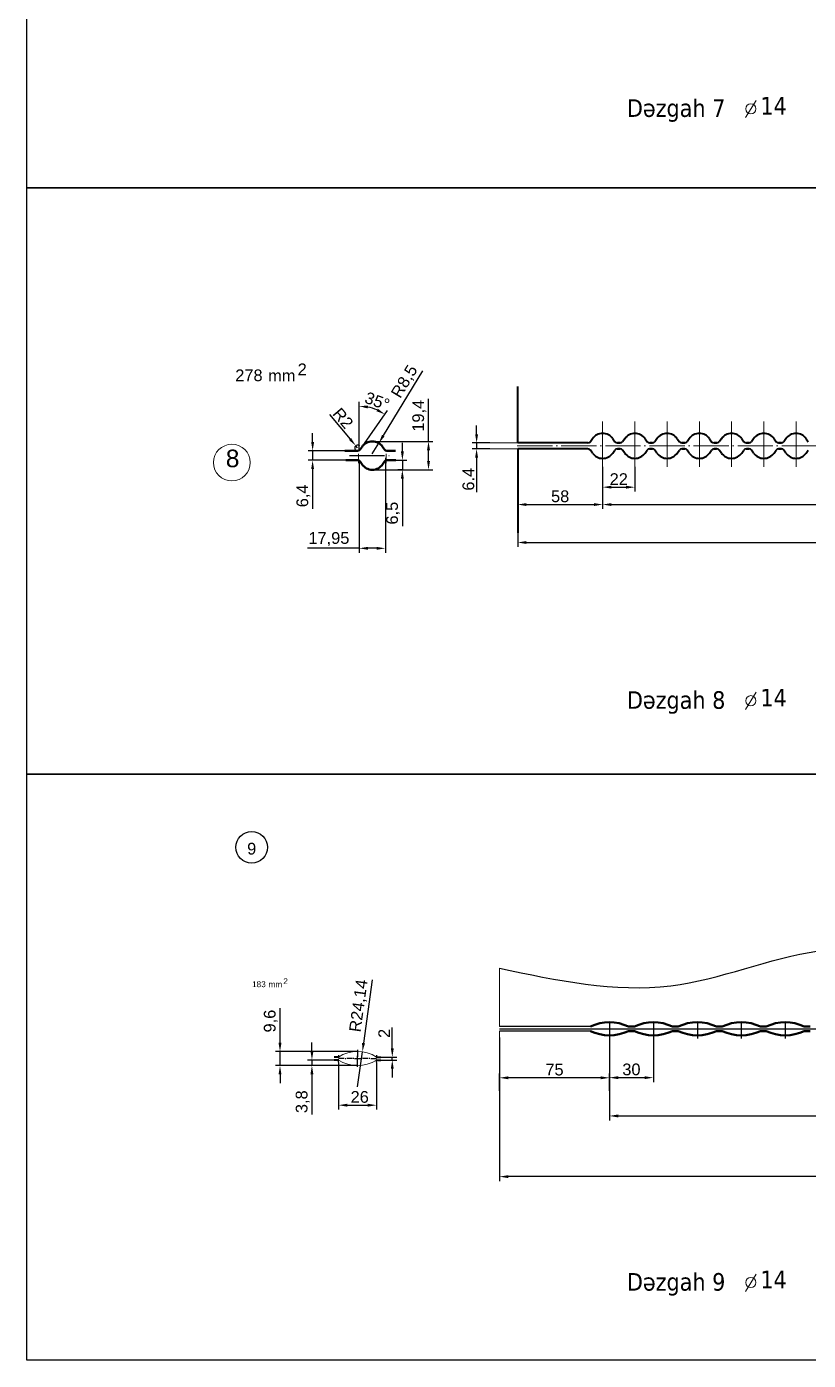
# Model space of a CAD drawing. Header units: millimetres. Extents: x 1526 to 31626, y -4643 to 9189.
# Drawn here: x 5119 to 5652, y 4533 to 5443 of the extents above; entities that cross this region are included whole.
import ezdxf

# ---------------------------------------------------------------- set-up
doc = ezdxf.new("R2010")
doc.units = ezdxf.units.MM
doc.linetypes.add('ACAD_ISO04W100', pattern=[30, 24, -3, 0, -3])
for name, color, linetype, lineweight in [('Main', 1, 'Continuous', 40), ('контурная', 7, 'Continuous', 50), ('осевые', 1, 'ACAD_ISO04W100', 25), ('размерные', 7, 'Continuous', 25), ('тонкая', 7, 'Continuous', 20), ('тонкий', 7, 'Continuous', 20)]:
    doc.layers.add(name, color=color, linetype=linetype, lineweight=lineweight)
doc.layers.add('осевая', color=4, linetype='Continuous')
doc.styles.add('s1v4', font='arial.ttf', dxfattribs={"height": 4})
doc.styles.get("Standard").update_dxf_attribs({"font": 'arial.ttf'})
doc.dimstyles.new('s2v4', dxfattribs={"dimtxt": 8, "dimasz": 6, "dimexe": 3, "dimexo": 0, "dimgap": 1.5, "dimtad": 1, "dimtxsty": 'Standard', "dimcen": 2.5, "dimadec": 0, "dimazin": 0, "dimtfac": 1, "dimtmove": 0, "dimatfit": 3, "dimfxl": 1, "dimarcsym": 0})
doc.dimstyles.new('s2v4$0', dxfattribs={"dimtxt": 8, "dimasz": 6, "dimexe": 3, "dimexo": 0, "dimgap": 1.5, "dimtad": 1, "dimtxsty": 'Standard', "dimcen": 2.5, "dimadec": 0, "dimazin": 0, "dimtfac": 1, "dimtmove": 0, "dimatfit": 3, "dimfxl": 1, "dimarcsym": 0})

# ---------------------------------------------------------------- blocks, each defined once
blk = doc.blocks.new('*D288')
at = {"layer": 'Defpoints', "color": 0, "transparency": 16777216}
for p in [(5512.09, 5142.36), (5534.09, 5142.36), (5534.09, 5128.37)]:
    blk.add_point(p, dxfattribs=at)
at = {"layer": 'тонкий', "color": 0, "lineweight": -2, "transparency": 16777216}
for p, q in [((5512.09, 5142.36), (5512.09, 5125.37)), ((5534.09, 5142.36), (5534.09, 5125.37)), ((5518.09, 5128.37), (5528.09, 5128.37))]:
    blk.add_line(p, q, dxfattribs=at)
at = {"layer": 'тонкий', "color": 0, "transparency": 16777216}
for points in [[(5518.09, 5129.37), (5518.09, 5127.37), (5512.09, 5128.37)], [(5528.09, 5129.37), (5528.09, 5127.37), (5534.09, 5128.37)]]:
    blk.add_solid(points, dxfattribs=at)
at = {"layer": 'тонкий', "color": 0, "transparency": 16777216, "insert": (5523.09, 5133.89), "char_height": 8, "attachment_point": 5}
blk.add_mtext('22', dxfattribs=at)
blk = doc.blocks.new('*D289')
at = {"layer": 'Defpoints', "color": 0, "transparency": 16777216}
for p in [(5996.09, 5142.36), (5512.09, 5134.43), (5996.09, 5116.51)]:
    blk.add_point(p, dxfattribs=at)
at = {"layer": 'тонкий', "color": 0, "lineweight": -2, "transparency": 16777216}
for p, q in [((5996.09, 5142.36), (5996.09, 5113.51)), ((5512.09, 5134.43), (5512.09, 5113.51)), ((5518.09, 5116.51), (5990.09, 5116.51))]:
    blk.add_line(p, q, dxfattribs=at)
at = {"layer": 'тонкий', "color": 0, "transparency": 16777216}
for points in [[(5518.09, 5117.51), (5518.09, 5115.51), (5512.09, 5116.51)], [(5990.09, 5117.51), (5990.09, 5115.51), (5996.09, 5116.51)]]:
    blk.add_solid(points, dxfattribs=at)
at = {"layer": 'тонкий', "color": 0, "transparency": 16777216, "insert": (5754.09, 5122.1), "char_height": 8, "attachment_point": 5}
blk.add_mtext('22x22=484', dxfattribs=at)
blk = doc.blocks.new('*D290')
at = {"layer": 'Defpoints', "color": 0, "transparency": 16777216}
for p in [(5454.09, 5154.53), (5512.09, 5142.36), (5512.09, 5116.51)]:
    blk.add_point(p, dxfattribs=at)
at = {"layer": 'тонкий', "color": 0, "lineweight": -2, "transparency": 16777216}
for p, q in [((5454.09, 5154.53), (5454.09, 5113.51)), ((5512.09, 5142.36), (5512.09, 5113.51)), ((5460.09, 5116.51), (5506.09, 5116.51))]:
    blk.add_line(p, q, dxfattribs=at)
at = {"layer": 'тонкий', "color": 0, "transparency": 16777216}
for points in [[(5460.09, 5117.51), (5460.09, 5115.51), (5454.09, 5116.51)], [(5506.09, 5117.51), (5506.09, 5115.51), (5512.09, 5116.51)]]:
    blk.add_solid(points, dxfattribs=at)
at = {"layer": 'тонкий', "color": 0, "transparency": 16777216, "insert": (5483.09, 5122.1), "char_height": 8, "attachment_point": 5}
blk.add_mtext('58', dxfattribs=at)
blk = doc.blocks.new('*D291')
at = {"layer": 'Defpoints', "color": 0, "transparency": 16777216}
for p in [(5454.09, 5097.29), (6054.09, 5101.8), (6054.09, 5090.61)]:
    blk.add_point(p, dxfattribs=at)
at = {"layer": 'тонкий', "color": 0, "lineweight": -2, "transparency": 16777216}
for p, q in [((5454.09, 5097.29), (5454.09, 5087.61)), ((6054.09, 5101.8), (6054.09, 5087.61)), ((5460.09, 5090.61), (6048.09, 5090.61))]:
    blk.add_line(p, q, dxfattribs=at)
at = {"layer": 'тонкий', "color": 0, "transparency": 16777216}
for points in [[(5460.09, 5091.61), (5460.09, 5089.61), (5454.09, 5090.61)], [(6048.09, 5091.61), (6048.09, 5089.61), (6054.09, 5090.61)]]:
    blk.add_solid(points, dxfattribs=at)
at = {"layer": 'тонкий', "color": 0, "transparency": 16777216, "insert": (5754.09, 5096.2), "char_height": 8, "attachment_point": 5}
blk.add_mtext('600', dxfattribs=at)
blk = doc.blocks.new('*D297')
at = {"layer": 'Defpoints', "color": 0, "transparency": 16777216}
for p in [(5426.06, 5154.56), (5435.2, 5158.53), (5435.2, 5154.56)]:
    blk.add_point(p, dxfattribs=at)
at = {"layer": 'тонкий', "color": 0, "lineweight": -2, "transparency": 16777216}
for p, q in [((5426.06, 5164.53), (5426.06, 5170.53)), ((5435.2, 5158.53), (5423.06, 5158.53)), ((5435.2, 5154.56), (5423.06, 5154.56)), ((5426.06, 5158.53), (5426.06, 5154.56)), ((5426.06, 5148.56), (5426.06, 5124.98))]:
    blk.add_line(p, q, dxfattribs=at)
at = {"layer": 'тонкий', "color": 0, "transparency": 16777216}
for points in [[(5425.06, 5164.53), (5427.06, 5164.53), (5426.06, 5158.53)], [(5425.06, 5148.56), (5427.06, 5148.56), (5426.06, 5154.56)]]:
    blk.add_solid(points, dxfattribs=at)
at = {"layer": 'тонкий', "color": 0, "transparency": 16777216, "insert": (5420.48, 5133.77), "char_height": 8, "attachment_point": 5, "rotation": 90}
blk.add_mtext('6.4', dxfattribs=at)
blk = doc.blocks.new('*D309')
at = {"layer": 'Defpoints', "color": 0, "transparency": 16777216}
for p in [(5354.89, 5159.63), (5393.24, 5159.63), (5354.89, 5140.23)]:
    blk.add_point(p, dxfattribs=at)
at = {"layer": 'тонкий', "color": 0, "lineweight": -2, "transparency": 16777216}
for p, q in [((5393.24, 5159.63), (5393.24, 5188.63)), ((5354.89, 5159.63), (5396.24, 5159.63)), ((5393.24, 5146.23), (5393.24, 5153.63)), ((5354.89, 5140.23), (5396.24, 5140.23))]:
    blk.add_line(p, q, dxfattribs=at)
at = {"layer": 'тонкий', "color": 0, "transparency": 16777216}
for points in [[(5392.24, 5153.63), (5394.24, 5153.63), (5393.24, 5159.63)], [(5392.24, 5146.23), (5394.24, 5146.23), (5393.24, 5140.23)]]:
    blk.add_solid(points, dxfattribs=at)
at = {"layer": 'тонкий', "color": 0, "transparency": 16777216, "insert": (5386.93, 5177.13), "char_height": 8, "attachment_point": 5, "rotation": 90}
blk.add_mtext('19,4', dxfattribs=at)
blk = doc.blocks.new('*D211')
at = {"layer": 'Defpoints', "color": 0, "transparency": 16777216}
for p in [(5345.91, 5146.73), (5363.86, 5146.73), (5345.91, 5086.65)]:
    blk.add_point(p, dxfattribs=at)
at = {"layer": 'тонкий', "color": 0, "lineweight": -2, "transparency": 16777216}
for p, q in [((5345.91, 5146.73), (5345.91, 5083.65)), ((5363.86, 5146.73), (5363.86, 5083.65)), ((5345.91, 5086.65), (5310.61, 5086.65)), ((5357.86, 5086.65), (5351.91, 5086.65))]:
    blk.add_line(p, q, dxfattribs=at)
at = {"layer": 'тонкий', "color": 0, "transparency": 16777216}
for points in [[(5351.91, 5087.65), (5351.91, 5085.65), (5345.91, 5086.65)], [(5357.86, 5087.65), (5357.86, 5085.65), (5363.86, 5086.65)]]:
    blk.add_solid(points, dxfattribs=at)
at = {"layer": 'тонкий', "color": 0, "transparency": 16777216, "insert": (5325.26, 5092.96), "char_height": 8, "attachment_point": 5}
blk.add_mtext('17,95', dxfattribs=at)
blk = doc.blocks.new('*D310')
at = {"layer": 'Defpoints', "color": 0, "transparency": 16777216}
for p in [(5352.08, 5183.03), (5346.51, 5153.98), (5347.85, 5155.9), (5345.91, 5147.26), (5345.91, 5146.73)]:
    blk.add_point(p, dxfattribs=at)
at = {"layer": 'тонкий', "color": 0, "lineweight": -2, "transparency": 16777216}
for p, q in [((5345.91, 5153.13), (5345.91, 5186.66)), ((5347.85, 5155.9), (5365.14, 5180.6))]:
    blk.add_line(p, q, dxfattribs=at)
blk.add_arc((5345.91, 5153.13), 30.53, 66.27794, 78.72206, dxfattribs=at)
at = {"layer": 'тонкий', "color": 0, "transparency": 16777216}
for points in [[(5351.78, 5182.08), (5351.98, 5184.07), (5345.91, 5183.66)], [(5358.68, 5181.95), (5357.7, 5180.21), (5363.42, 5178.14)]]:
    blk.add_solid(points, dxfattribs=at)
at = {"layer": 'тонкий', "color": 0, "transparency": 16777216, "insert": (5358.24, 5187.08), "char_height": 8, "attachment_point": 5, "rotation": 340.03372}
blk.add_mtext('35°', dxfattribs=at)
blk = doc.blocks.new('*D311')
at = {"layer": 'Defpoints', "color": 0, "transparency": 16777216}
for p in [(5343.58, 5156.66), (5344.87, 5155.13)]:
    blk.add_point(p, dxfattribs=at)
at = {"layer": 'тонкий', "color": 0, "lineweight": -2, "transparency": 16777216}
for p, q in [((5325.6, 5177.89), (5339.7, 5161.24)), ((5344.87, 5155.13), (5343.58, 5156.66))]:
    blk.add_line(p, q, dxfattribs=at)
blk.add_arc((5344.87, 5155.13), 2, 44.31699, 270, dxfattribs=at)
at = {"layer": 'тонкий', "color": 0, "transparency": 16777216}
blk.add_solid([(5340.46, 5161.88), (5338.94, 5160.59), (5343.58, 5156.66)], dxfattribs=at)
at = {"layer": 'тонкий', "color": 0, "transparency": 16777216, "insert": (5334.92, 5175.42), "char_height": 8, "attachment_point": 5, "rotation": 310.26066}
blk.add_mtext('R2', dxfattribs=at)
blk = doc.blocks.new('*D312')
at = {"layer": 'Defpoints', "color": 0, "transparency": 16777216}
for p in [(5354.89, 5151.13), (5359.29, 5158.4)]:
    blk.add_point(p, dxfattribs=at)
at = {"layer": 'тонкий', "color": 0, "lineweight": -2, "transparency": 16777216}
for p, q in [((5389.17, 5207.78), (5362.39, 5163.54)), ((5354.89, 5151.13), (5359.29, 5158.4))]:
    blk.add_line(p, q, dxfattribs=at)
at = {"layer": 'тонкий', "color": 0, "transparency": 16777216}
blk.add_solid([(5361.54, 5164.05), (5363.25, 5163.02), (5359.29, 5158.4)], dxfattribs=at)
at = {"layer": 'тонкий', "color": 0, "transparency": 16777216, "insert": (5377.23, 5200.24), "char_height": 8, "attachment_point": 5, "rotation": 58.82083}
blk.add_mtext('R8,5', dxfattribs=at)
blk = doc.blocks.new('*D313')
at = {"layer": 'Defpoints', "color": 0, "transparency": 16777216}
for p in [(5365.75, 5146.73), (5375.4, 5140.23), (5375.71, 5140.23)]:
    blk.add_point(p, dxfattribs=at)
at = {"layer": 'тонкий', "color": 0, "lineweight": -2, "transparency": 16777216}
for p, q in [((5375.4, 5152.73), (5375.4, 5158.73)), ((5365.75, 5146.73), (5378.4, 5146.73)), ((5375.4, 5146.73), (5375.4, 5140.23)), ((5375.71, 5140.23), (5372.4, 5140.23)), ((5375.4, 5134.23), (5375.4, 5101.82))]:
    blk.add_line(p, q, dxfattribs=at)
at = {"layer": 'тонкий', "color": 0, "transparency": 16777216}
for points in [[(5374.4, 5152.73), (5376.4, 5152.73), (5375.4, 5146.73)], [(5374.4, 5134.23), (5376.4, 5134.23), (5375.4, 5140.23)]]:
    blk.add_solid(points, dxfattribs=at)
at = {"layer": 'тонкий', "color": 0, "transparency": 16777216, "insert": (5369.1, 5110.65), "char_height": 8, "attachment_point": 5, "rotation": 90}
blk.add_mtext('6,5', dxfattribs=at)
blk = doc.blocks.new('*D314')
at = {"layer": 'Defpoints', "color": 0, "transparency": 16777216}
for p in [(5342.6, 5153.13), (5314.15, 5146.73), (5342.6, 5146.73)]:
    blk.add_point(p, dxfattribs=at)
at = {"layer": 'тонкий', "color": 0, "lineweight": -2, "transparency": 16777216}
for p, q in [((5314.15, 5159.13), (5314.15, 5165.13)), ((5342.6, 5153.13), (5311.15, 5153.13)), ((5314.15, 5153.13), (5314.15, 5146.73)), ((5342.6, 5146.73), (5311.15, 5146.73)), ((5314.15, 5140.73), (5314.15, 5113.69))]:
    blk.add_line(p, q, dxfattribs=at)
at = {"layer": 'тонкий', "color": 0, "transparency": 16777216}
for points in [[(5313.15, 5159.13), (5315.15, 5159.13), (5314.15, 5153.13)], [(5313.15, 5140.73), (5315.15, 5140.73), (5314.15, 5146.73)]]:
    blk.add_solid(points, dxfattribs=at)
at = {"layer": 'тонкий', "color": 0, "transparency": 16777216, "insert": (5307.84, 5122.47), "char_height": 8, "attachment_point": 5, "rotation": 90}
blk.add_mtext('6,4', dxfattribs=at)
blk = doc.blocks.new('*D1036')
at = {"layer": 'Defpoints', "color": 0, "transparency": 16777216}
for p in [(5441.72, 4752.88), (6041.72, 4757.26), (5441.72, 4657.9)]:
    blk.add_point(p, dxfattribs=at)
at = {"layer": 'тонкая', "color": 0, "lineweight": -2, "transparency": 16777216}
for p, q in [((5441.72, 4752.88), (5441.72, 4654.9)), ((6041.72, 4757.26), (6041.72, 4654.9)), ((6035.72, 4657.9), (5447.72, 4657.9))]:
    blk.add_line(p, q, dxfattribs=at)
at = {"layer": 'тонкая', "color": 0, "transparency": 16777216}
for points in [[(5447.72, 4658.9), (5447.72, 4656.9), (5441.72, 4657.9)], [(6035.72, 4658.9), (6035.72, 4656.9), (6041.72, 4657.9)]]:
    blk.add_solid(points, dxfattribs=at)
at = {"layer": 'тонкая', "color": 0, "transparency": 16777216, "insert": (5739.04, 4663.48), "char_height": 8, "attachment_point": 5}
blk.add_mtext('600', dxfattribs=at)
blk = doc.blocks.new('*D1037')
at = {"layer": 'Defpoints', "color": 0, "transparency": 16777216}
for p in [(5516.72, 4752.06), (5966.72, 4752.06), (5966.72, 4699.31)]:
    blk.add_point(p, dxfattribs=at)
at = {"layer": 'размерные', "color": 0, "lineweight": -2, "transparency": 16777216}
for p, q in [((5516.72, 4752.06), (5516.72, 4696.31)), ((5966.72, 4752.06), (5966.72, 4696.31)), ((5522.72, 4699.31), (5960.72, 4699.31))]:
    blk.add_line(p, q, dxfattribs=at)
at = {"layer": 'размерные', "color": 0, "transparency": 16777216}
for points in [[(5522.72, 4700.31), (5522.72, 4698.31), (5516.72, 4699.31)], [(5960.72, 4700.31), (5960.72, 4698.31), (5966.72, 4699.31)]]:
    blk.add_solid(points, dxfattribs=at)
at = {"layer": 'размерные', "color": 0, "transparency": 16777216, "insert": (5723.19, 4704.9), "char_height": 8, "attachment_point": 5}
blk.add_mtext('15x30=450', dxfattribs=at)
blk = doc.blocks.new('*D1038')
at = {"layer": 'Defpoints', "color": 0, "transparency": 16777216}
for p in [(5546.72, 4752.06), (5516.72, 4734.76), (5516.72, 4725.43)]:
    blk.add_point(p, dxfattribs=at)
at = {"layer": 'размерные', "color": 0, "lineweight": -2, "transparency": 16777216}
for p, q in [((5546.72, 4752.06), (5546.72, 4722.43)), ((5516.72, 4734.76), (5516.72, 4722.43)), ((5540.72, 4725.43), (5522.72, 4725.43))]:
    blk.add_line(p, q, dxfattribs=at)
at = {"layer": 'размерные', "color": 0, "transparency": 16777216}
for points in [[(5522.72, 4726.43), (5522.72, 4724.43), (5516.72, 4725.43)], [(5540.72, 4726.43), (5540.72, 4724.43), (5546.72, 4725.43)]]:
    blk.add_solid(points, dxfattribs=at)
at = {"layer": 'размерные', "color": 0, "transparency": 16777216, "insert": (5531.72, 4731.02), "char_height": 8, "attachment_point": 5}
blk.add_mtext('30', dxfattribs=at)
blk = doc.blocks.new('*D1034')
at = {"layer": 'Defpoints', "color": 0, "transparency": 16777216}
for p in [(5441.72, 4725.33), (5441.72, 4716.34), (5516.72, 4716.34)]:
    blk.add_point(p, dxfattribs=at)
at = {"layer": 'размерные', "color": 0, "lineweight": -2, "transparency": 16777216}
for p, q in [((5441.72, 4716.34), (5441.72, 4728.33)), ((5510.72, 4725.33), (5447.72, 4725.33)), ((5516.72, 4716.34), (5516.72, 4728.33))]:
    blk.add_line(p, q, dxfattribs=at)
at = {"layer": 'размерные', "color": 0, "transparency": 16777216}
for points in [[(5447.72, 4726.33), (5447.72, 4724.33), (5441.72, 4725.33)], [(5510.72, 4726.33), (5510.72, 4724.33), (5516.72, 4725.33)]]:
    blk.add_solid(points, dxfattribs=at)
at = {"layer": 'размерные', "color": 0, "transparency": 16777216, "insert": (5479.22, 4730.89), "char_height": 8, "attachment_point": 5}
blk.add_mtext('75', dxfattribs=at)
blk = doc.blocks.new('*D1035')
at = {"layer": 'Defpoints', "color": 0, "transparency": 16777216}
for p in [(5331.77, 4735.87), (5357.78, 4735.87), (5357.78, 4706.66)]:
    blk.add_point(p, dxfattribs=at)
at = {"layer": 'тонкий', "color": 0, "lineweight": -2, "transparency": 16777216}
for p, q in [((5331.77, 4735.87), (5331.77, 4703.66)), ((5357.78, 4735.87), (5357.78, 4703.66)), ((5337.77, 4706.66), (5351.78, 4706.66))]:
    blk.add_line(p, q, dxfattribs=at)
at = {"layer": 'тонкий', "color": 0, "transparency": 16777216}
for points in [[(5337.77, 4707.66), (5337.77, 4705.66), (5331.77, 4706.66)], [(5351.78, 4707.66), (5351.78, 4705.66), (5357.78, 4706.66)]]:
    blk.add_solid(points, dxfattribs=at)
at = {"layer": 'тонкий', "color": 0, "transparency": 16777216, "insert": (5346.27, 4712.25), "char_height": 8, "attachment_point": 5}
blk.add_mtext('26', dxfattribs=at)
blk = doc.blocks.new('*D1039')
at = {"layer": 'Defpoints', "color": 0, "transparency": 16777216}
for p in [(5313.67, 4733.67), (5328.78, 4737.47), (5344.77, 4733.67)]:
    blk.add_point(p, dxfattribs=at)
at = {"layer": 'тонкий', "color": 0, "lineweight": -2, "transparency": 16777216}
for p, q in [((5313.67, 4743.47), (5313.67, 4749.47)), ((5328.78, 4737.47), (5310.67, 4737.47)), ((5344.77, 4733.67), (5310.67, 4733.67)), ((5313.67, 4737.47), (5313.67, 4733.67)), ((5313.67, 4727.67), (5313.67, 4700.23))]:
    blk.add_line(p, q, dxfattribs=at)
at = {"layer": 'тонкий', "color": 0, "transparency": 16777216}
for points in [[(5312.67, 4743.47), (5314.67, 4743.47), (5313.67, 4737.47)], [(5312.67, 4727.67), (5314.67, 4727.67), (5313.67, 4733.67)]]:
    blk.add_solid(points, dxfattribs=at)
at = {"layer": 'тонкий', "color": 0, "transparency": 16777216, "insert": (5307.36, 4709.02), "char_height": 8, "attachment_point": 5, "rotation": 90}
blk.add_mtext('3,8', dxfattribs=at)
blk = doc.blocks.new('*D1040')
at = {"layer": 'Defpoints', "color": 0, "transparency": 16777216}
for p in [(5348.08, 4743.04), (5344.77, 4719.13)]:
    blk.add_point(p, dxfattribs=at)
at = {"layer": 'размерные', "color": 0, "lineweight": -2, "transparency": 16777216}
for p, q in [((5354.89, 4792.19), (5348.91, 4748.99)), ((5344.77, 4719.13), (5348.08, 4743.04))]:
    blk.add_line(p, q, dxfattribs=at)
at = {"layer": 'размерные', "color": 0, "transparency": 16777216}
blk.add_solid([(5347.92, 4749.12), (5349.9, 4748.85), (5348.08, 4743.04)], dxfattribs=at)
at = {"layer": 'размерные', "color": 0, "transparency": 16777216, "insert": (5346.06, 4774.43), "char_height": 8, "attachment_point": 5, "rotation": 82.119}
blk.add_mtext('R24,14', dxfattribs=at)
blk = doc.blocks.new('*D1041')
at = {"layer": 'Defpoints', "color": 0, "transparency": 16777216}
for p in [(5360.77, 4739.47), (5360.77, 4737.47), (5368.52, 4739.47)]:
    blk.add_point(p, dxfattribs=at)
at = {"layer": 'размерные', "color": 0, "lineweight": -2, "transparency": 16777216}
for p, q in [((5368.52, 4745.47), (5368.52, 4759.77)), ((5360.77, 4739.47), (5371.52, 4739.47)), ((5360.77, 4737.47), (5371.52, 4737.47)), ((5368.52, 4737.47), (5368.52, 4739.47)), ((5368.52, 4731.47), (5368.52, 4725.47))]:
    blk.add_line(p, q, dxfattribs=at)
at = {"layer": 'размерные', "color": 0, "transparency": 16777216}
for points in [[(5367.52, 4745.47), (5369.52, 4745.47), (5368.52, 4739.47)], [(5367.52, 4731.47), (5369.52, 4731.47), (5368.52, 4737.47)]]:
    blk.add_solid(points, dxfattribs=at)
at = {"layer": 'размерные', "color": 0, "transparency": 16777216, "insert": (5363.01, 4755.62), "char_height": 8, "attachment_point": 5, "rotation": 90}
blk.add_mtext('2', dxfattribs=at)
blk = doc.blocks.new('*D1042')
at = {"layer": 'Defpoints', "color": 0, "transparency": 16777216}
for p in [(5291.88, 4743.27), (5344.78, 4743.27), (5344.77, 4733.67)]:
    blk.add_point(p, dxfattribs=at)
at = {"layer": 'размерные', "color": 0, "lineweight": -2, "transparency": 16777216}
for p, q in [((5291.88, 4749.27), (5291.88, 4772.83)), ((5344.78, 4743.27), (5288.88, 4743.27)), ((5291.88, 4733.67), (5291.88, 4743.27)), ((5344.77, 4733.67), (5288.88, 4733.67)), ((5291.88, 4727.67), (5291.88, 4721.67))]:
    blk.add_line(p, q, dxfattribs=at)
at = {"layer": 'размерные', "color": 0, "transparency": 16777216}
for points in [[(5290.88, 4749.27), (5292.88, 4749.27), (5291.88, 4743.27)], [(5290.88, 4727.67), (5292.88, 4727.67), (5291.88, 4733.67)]]:
    blk.add_solid(points, dxfattribs=at)
at = {"layer": 'размерные', "color": 0, "transparency": 16777216, "insert": (5285.58, 4764.05), "char_height": 8, "attachment_point": 5, "rotation": 90}
blk.add_mtext('9,6', dxfattribs=at)

msp = doc.modelspace()

# ---------------------------------------------------------------- linework, layer by layer
at = {"lineweight": 40}
for p, q in [((5454.09189, 5158.52687), (5454.09189, 5197.02616)), ((5505.12103, 5161.39074), (5503.7129, 5159.37972)), ((5519.06275, 5161.39074), (5520.47087, 5159.37972)), ((5527.12103, 5161.39074), (5525.7129, 5159.37972)), ((5541.06275, 5161.39074), (5542.47087, 5159.37972)), ((5549.12103, 5161.39074), (5547.7129, 5159.37972)), ((5563.06275, 5161.39074), (5564.47087, 5159.37972)), ((5571.12103, 5161.39074), (5569.7129, 5159.37972)), ((5585.06275, 5161.39074), (5586.47087, 5159.37972)), ((5593.12103, 5161.39074), (5591.7129, 5159.37972)), ((5607.06275, 5161.39074), (5608.47087, 5159.37972)), ((5615.12103, 5161.39074), (5613.7129, 5159.37972)), ((5629.06275, 5161.39074), (5630.47087, 5159.37972)), ((5637.12103, 5161.39074), (5635.7129, 5159.37972)), ((5651.06275, 5161.39074), (5652.47087, 5159.37972)), ((5502.0746, 5158.52687), (5454.09189, 5158.52687)), ((5502.0746, 5154.52687), (5454.09189, 5154.52687)), ((5454.09189, 5154.52687), (5454.09189, 5097.28847)), ((5505.12103, 5151.66301), (5503.7129, 5153.67403)), ((5519.06275, 5151.66301), (5520.47087, 5153.67403)), ((5522.10918, 5158.52687), (5524.0746, 5158.52687)), ((5522.10918, 5154.52687), (5524.0746, 5154.52687)), ((5524.0746, 5158.52687), (5522.20633, 5158.52687)), ((5524.0746, 5154.52687), (5522.39699, 5154.52687)), ((5527.12103, 5151.66301), (5525.7129, 5153.67403)), ((5541.06275, 5151.66301), (5542.47087, 5153.67403)), ((5544.10918, 5158.52687), (5546.0746, 5158.52687)), ((5544.10918, 5154.52687), (5546.0746, 5154.52687)), ((5546.0746, 5158.52687), (5544.20633, 5158.52687)), ((5546.0746, 5154.52687), (5544.39699, 5154.52687)), ((5549.12103, 5151.66301), (5547.7129, 5153.67403)), ((5563.06275, 5151.66301), (5564.47087, 5153.67403)), ((5566.10918, 5158.52687), (5568.0746, 5158.52687)), ((5566.10918, 5154.52687), (5568.0746, 5154.52687)), ((5568.0746, 5158.52687), (5566.20633, 5158.52687)), ((5568.0746, 5154.52687), (5566.39699, 5154.52687)), ((5571.12103, 5151.66301), (5569.7129, 5153.67403)), ((5585.06275, 5151.66301), (5586.47087, 5153.67403)), ((5588.10918, 5158.52687), (5590.0746, 5158.52687)), ((5588.10918, 5154.52687), (5589.69325, 5154.52687)), ((5590.0746, 5158.52687), (5588.20633, 5158.52687)), ((5590.0746, 5154.52687), (5588.39699, 5154.52687)), ((5593.12103, 5151.66301), (5591.7129, 5153.67403)), ((5607.06275, 5151.66301), (5608.47087, 5153.67403)), ((5610.10918, 5158.52687), (5612.0746, 5158.52687)), ((5610.10918, 5154.52687), (5612.0746, 5154.52687)), ((5612.0746, 5158.52687), (5610.20633, 5158.52687)), ((5612.0746, 5154.52687), (5610.39699, 5154.52687)), ((5615.12103, 5151.66301), (5613.7129, 5153.67403)), ((5629.06275, 5151.66301), (5630.47087, 5153.67403)), ((5632.10918, 5158.52687), (5634.0746, 5158.52687)), ((5632.10918, 5154.52687), (5634.0746, 5154.52687)), ((5634.0746, 5158.52687), (5632.20633, 5158.52687)), ((5634.0746, 5154.52687), (5632.39699, 5154.52687)), ((5637.12103, 5151.66301), (5635.7129, 5153.67403)), ((5651.06275, 5151.66301), (5652.47087, 5153.67403))]:
    msp.add_line(p, q, dxfattribs=at)
at = {"lineweight": 15}
for p, q in [((5512.09189, 5156.52687), (5512.09189, 5173.2923)), ((5512.09189, 5173.2923), (5512.09189, 5142.36202)), ((5534.09189, 5173.2923), (5534.09189, 5142.36202)), ((5534.09189, 5156.52687), (5534.09189, 5173.2923)), ((5556.09189, 5173.2923), (5556.09189, 5142.36202)), ((5556.09189, 5156.52687), (5556.09189, 5173.2923)), ((5578.09189, 5173.2923), (5578.09189, 5142.36202)), ((5578.09189, 5156.52687), (5578.09189, 5173.2923)), ((5600.09189, 5173.2923), (5600.09189, 5142.36202)), ((5600.09189, 5156.52687), (5600.09189, 5173.2923)), ((5622.09189, 5173.2923), (5622.09189, 5142.36202)), ((5622.09189, 5156.52687), (5622.09189, 5173.2923)), ((5644.09189, 5173.2923), (5644.09189, 5142.36202)), ((5644.09189, 5156.52687), (5644.09189, 5173.2923)), ((5454.09189, 5158.52687), (5435.19886, 5158.52687)), ((5454.09189, 5154.55959), (5435.19886, 5154.55959))]:
    msp.add_line(p, q, dxfattribs=at)
at = {"color": 3, "linetype": 'ByBlock'}
for p, q in [((5344.76452, 4744.50769), (5344.76452, 4740.55454)), ((5344.76452, 4744.30769), (5344.76452, 4740.35454)), ((5344.77698, 4744.05717), (5344.77698, 4740.10402)), ((5335.69378, 4738.46927), (5331.74063, 4738.46927)), ((5336.37796, 4738.46927), (5336.75071, 4738.46927)), ((5341.40381, 4738.46927), (5337.45066, 4738.46927)), ((5342.28225, 4738.46927), (5341.9095, 4738.46927)), ((5342.78794, 4738.46927), (5346.74109, 4738.46927)), ((5344.76452, 4736.49269), (5344.76452, 4740.44584)), ((5344.76452, 4740.21156), (5344.76452, 4739.83881)), ((5344.76452, 4740.01156), (5344.76452, 4739.63881)), ((5344.77698, 4732.88136), (5344.77698, 4736.83451)), ((5347.24679, 4738.46927), (5347.61953, 4738.46927)), ((5352.07838, 4738.46927), (5348.12522, 4738.46927)), ((5353.15107, 4738.46927), (5352.77833, 4738.46927)), ((5353.83525, 4738.46927), (5357.7884, 4738.46927))]:
    msp.add_line(p, q, dxfattribs=at)
at = {"color": 2}
for points in [[(5118.97851, 5332.54837), (5118.97851, 5732.54837), (6153.24468, 5732.54837), (6153.24468, 5332.54837), (5118.97851, 5332.54837), (5118.97851, 5732.54837)], [(5118.97851, 4932.54837), (5118.97851, 5332.54837), (6153.24468, 5332.54837), (6153.24468, 4932.54837), (5118.97851, 4932.54837), (5118.97851, 5332.54837)], [(5118.97851, 4532.54837), (5118.97851, 4932.54837), (6153.24468, 4932.54837), (6153.24468, 4532.54837), (5118.97851, 4532.54837), (5118.97851, 4932.54837)]]:
    msp.add_lwpolyline(points, dxfattribs=at)
msp.add_circle((5272.57896, 4882.62305), 10.75362)
at = {"lineweight": 40}
for centre, radius, start, end in [((5512.09189, 5156.52687), 8.5, 90, 145.09487953), ((5512.09189, 5156.52687), 8.5, 34.90512047, 90), ((5534.09189, 5156.52687), 8.5, 90, 145.09487953), ((5534.09189, 5156.52687), 8.5, 34.90512047, 90), ((5556.09189, 5156.52687), 8.5, 90, 145.09487953), ((5556.09189, 5156.52687), 8.5, 34.90512047, 90), ((5578.09189, 5156.52687), 8.5, 90, 145.09487953), ((5578.09189, 5156.52687), 8.5, 34.90512047, 90), ((5600.09189, 5156.52687), 8.5, 90, 145.09487953), ((5600.09189, 5156.52687), 8.5, 34.90512047, 90), ((5622.09189, 5156.52687), 8.5, 90, 145.09487953), ((5622.09189, 5156.52687), 8.5, 34.90512047, 90), ((5644.09189, 5156.52687), 8.5, 90, 145.09487953), ((5644.09189, 5156.52687), 8.5, 34.90512047, 90), ((5502.0746, 5160.52687), 2, 270, 325), ((5502.0746, 5152.52687), 2, 35, 90), ((5512.09189, 5156.52687), 8.5, 214.90512047, 270), ((5512.09189, 5156.52687), 8.5, 270, 325.09487953), ((5522.10918, 5160.52687), 2, 215, 270), ((5522.10918, 5152.52687), 2, 90, 145), ((5524.0746, 5160.52687), 2, 270, 325), ((5524.0746, 5152.52687), 2, 35, 90), ((5534.09189, 5156.52687), 8.5, 214.90512047, 270), ((5534.09189, 5156.52687), 8.5, 270, 325.09487953), ((5544.10918, 5160.52687), 2, 215, 270), ((5544.10918, 5152.52687), 2, 90, 145), ((5546.0746, 5160.52687), 2, 270, 325), ((5546.0746, 5152.52687), 2, 35, 90), ((5556.09189, 5156.52687), 8.5, 214.90512047, 270), ((5556.09189, 5156.52687), 8.5, 270, 325.09487953), ((5566.10918, 5160.52687), 2, 215, 270), ((5566.10918, 5152.52687), 2, 90, 145), ((5568.0746, 5160.52687), 2, 270, 325), ((5568.0746, 5152.52687), 2, 35, 90), ((5578.09189, 5156.52687), 8.5, 214.90512047, 270), ((5578.09189, 5156.52687), 8.5, 270, 325.09487953), ((5588.10918, 5160.52687), 2, 215, 270), ((5588.10918, 5152.52687), 2, 90, 145), ((5590.0746, 5160.52687), 2, 270, 325), ((5590.0746, 5152.52687), 2, 35, 90), ((5600.09189, 5156.52687), 8.5, 214.90512047, 270), ((5600.09189, 5156.52687), 8.5, 270, 325.09487953), ((5610.10918, 5160.52687), 2, 215, 270), ((5610.10918, 5152.52687), 2, 90, 145), ((5612.0746, 5160.52687), 2, 270, 325), ((5612.0746, 5152.52687), 2, 35, 90), ((5622.09189, 5156.52687), 8.5, 214.90512047, 270), ((5622.09189, 5156.52687), 8.5, 270, 325.09487953), ((5632.10918, 5160.52687), 2, 215, 270), ((5632.10918, 5152.52687), 2, 90, 145), ((5634.0746, 5160.52687), 2, 270, 325), ((5634.0746, 5152.52687), 2, 35, 90), ((5644.09189, 5156.52687), 8.5, 214.90512047, 270), ((5644.09189, 5156.52687), 8.5, 270, 325.09487953)]:
    msp.add_arc(centre, radius, start, end, dxfattribs=at)
at = {"layer": 'Main'}
for p, q in [((5332.08368, 4739.46875), (5328.78468, 4739.46875)), ((5332.08368, 4737.46978), (5328.78468, 4737.46978)), ((5357.47029, 4739.46875), (5360.76929, 4739.46875)), ((5357.47029, 4737.46978), (5360.76929, 4737.46978))]:
    msp.add_line(p, q, dxfattribs=at)
at = {"layer": 'контурная'}
for p, q in [((5336.19492, 5153.13144), (5344.86938, 5153.13144)), ((5346.50768, 5153.98429), (5347.85033, 5155.90178)), ((5363.26334, 5153.98429), (5361.9207, 5155.90178)), ((5364.90165, 5153.13144), (5370.76392, 5153.13144)), ((5336.83879, 5146.73144), (5344.86938, 5146.73144)), ((5347.85033, 5143.9611), (5346.50768, 5145.87859)), ((5361.9207, 5143.9611), (5363.26334, 5145.87859)), ((5364.90165, 5146.73144), (5370.98787, 5146.73144)), ((5533.7221, 4760.2642), (5529.72364, 4760.2642)), ((5563.7221, 4760.2642), (5559.72364, 4760.2642)), ((5593.7221, 4760.2642), (5589.72364, 4760.2642)), ((5623.7221, 4760.2642), (5619.72364, 4760.2642)), ((5653.7221, 4760.2642), (5649.72364, 4760.2642)), ((5533.7221, 4757.2642), (5529.72364, 4757.2642)), ((5563.7221, 4757.2642), (5559.72364, 4757.2642)), ((5593.7221, 4757.2642), (5589.72364, 4757.2642)), ((5623.7221, 4757.2642), (5619.72364, 4757.2642)), ((5653.7221, 4757.2642), (5649.72364, 4757.2642))]:
    msp.add_line(p, q, dxfattribs=at)
for centre, radius, start, end in [((5344.86938, 5155.13144), 2, 270, 325), ((5354.88551, 5151.13144), 8.5, 34.13998031, 145.86001969), ((5364.90165, 5155.13144), 2, 215, 270), ((5344.86938, 5144.73144), 2, 35, 90), ((5354.88551, 5148.73144), 8.5, 214.13998031, 325.86001969), ((5364.90165, 5144.73144), 2, 90, 145), ((5516.72287, 4733.5942), 29.67, 64.01225192, 115.98774808), ((5546.72287, 4733.5942), 29.67, 64.01225192, 115.98774808), ((5576.72287, 4733.5942), 29.67, 64.01225192, 115.98774808), ((5606.72287, 4733.5942), 29.67, 64.01225192, 115.98774808), ((5636.72287, 4733.5942), 29.67, 64.01225192, 115.98774808), ((5516.72287, 4783.9342), 29.67, 244.01225192, 295.98774808), ((5546.72287, 4783.9342), 29.67, 244.01225192, 295.98774808), ((5576.72287, 4783.9342), 29.67, 244.01225192, 295.98774808), ((5606.72287, 4783.9342), 29.67, 244.01225192, 295.98774808), ((5636.72287, 4783.9342), 29.67, 244.01225192, 295.98774808)]:
    msp.add_arc(centre, radius, start, end, dxfattribs=at)
at = {"layer": 'осевая'}
msp.add_line((5441.72287, 4758.7642), (6041.72287, 4758.7642), dxfattribs=at)
at = {"layer": 'осевые', "lineweight": 15}
msp.add_line((5453.78718, 5156.52687), (5683.48558, 5156.52687), dxfattribs=at)
at = {"layer": 'осевые'}
for p, q in [((5339.22705, 5149.93144), (5368.2945, 5149.93144)), ((5516.72287, 4763.2642), (5516.72287, 4752.05611)), ((5546.72287, 4763.2642), (5546.72287, 4752.05611)), ((5576.72287, 4763.2642), (5576.72287, 4752.05611)), ((5606.72287, 4763.2642), (5606.72287, 4752.05611)), ((5636.72287, 4763.2642), (5636.72287, 4752.05611))]:
    msp.add_line(p, q, dxfattribs=at)
at = {"layer": 'размерные'}
for p, q in [((5503.7221, 4760.2642), (5441.72287, 4760.2642)), ((5503.7221, 4757.2642), (5441.72287, 4757.2642)), ((5331.77221, 4740.81927), (5331.77221, 4739.46875)), ((5331.77221, 4736.11927), (5331.77221, 4737.46978)), ((5357.77682, 4740.81927), (5357.77682, 4739.46875)), ((5357.77682, 4736.11927), (5357.77682, 4737.46978))]:
    msp.add_line(p, q, dxfattribs=at)
msp.add_spline([(5441.72287, 4800.17801), (5558.58862, 4788.17789), (5659.36203, 4812.01984), (5783.11884, 4799.65736), (5866.2127, 4789.06093), (5943.11877, 4823.49927), (6041.72287, 4792.94364)], degree=3, dxfattribs=at)
at = {"layer": 'тонкая'}
for p, q in [((5441.72287, 4760.2642), (5441.72287, 4800.17801)), ((5441.72287, 4718.543), (5441.72287, 4757.2642))]:
    msp.add_line(p, q, dxfattribs=at)
msp.add_circle((5259.03673, 5145.14971), 12.53226, dxfattribs=at)
for centre, start, end in [((5344.77452, 4719.13037), 57.40925905, 122.59074095), ((5344.77452, 4757.80816), 237.40925905, 302.59074095)]:
    msp.add_arc(centre, 24.13938, start, end, dxfattribs=at)
at = {"layer": 'тонкий'}
for p, q in [((5609.51721, 5380.5775), (5616.79901, 5392.3447)), ((5345.38551, 5151.13144), (5345.38551, 5144.72613)), ((5364.38551, 5151.13144), (5364.38551, 5144.72613)), ((5345.91051, 5146.73144), (5345.91051, 5147.25766)), ((5363.86051, 5146.73144), (5363.86051, 5148.40097)), ((5609.51721, 4976.65204), (5616.79901, 4988.41924)), ((5609.51721, 4579.61253), (5616.79901, 4591.37973))]:
    msp.add_line(p, q, dxfattribs=at)
for centre in [(5613.2405, 5386.59425), (5613.2405, 4982.66879), (5613.2405, 4585.62928)]:
    msp.add_circle(centre, 3.47217, dxfattribs=at)

# ---------------------------------------------------------------- texts
at = {"insert": (5272.57698, 4881.64618), "char_height": 8, "attachment_point": 5}
msp.add_mtext('9', dxfattribs=at)
at = {"layer": 'тонкая', "style": 's1v4'}
for s, height, p in [('278', 8, (5261.33691, 5200.70728)), ('mm', 8, (5283.79173, 5200.50608)), ('2', 8, (5303.93166, 5204.79517)), ('183', 4, (5272.82297, 4787.20765)), ('mm', 4, (5284.05038, 4787.10705)), ('2', 4, (5294.12035, 4789.2516))]:
    msp.add_text(s, height=height, dxfattribs=at).set_placement(p)
at = {"layer": 'тонкий', "style": 's1v4'}
msp.add_text('8', height=12, dxfattribs=at).set_placement((5254.87369, 5141.99928))
at = {"layer": 'тонкий', "char_height": 12, "attachment_point": 1, "style": 's1v4'}
for s, insert in [('{\\fTahoma|b0|i0|c238|p32;Dəzgah \\fTahoma|b0|i0|c0|p32;7}', (5528.66205, 5393.06399)), ('{\\fTahoma|b0|i0|c238|p32;Dəzgah \\fTahoma|b0|i0|c0|p32;8}', (5528.66205, 4989.13853)), ('{\\fTahoma|b0|i0|c238|p32;Dəzgah \\fTahoma|b0|i0|c0|p32;9}', (5528.66205, 4592.09903))]:
    msp.add_mtext(s, dxfattribs=dict(at, insert=insert))
at = {"layer": 'тонкий', "char_height": 12, "width": 33.292, "attachment_point": 1, "style": 's1v4'}
for insert in [(5619.707, 5394.64881), (5619.707, 4990.72335), (5619.707, 4593.68384)]:
    msp.add_mtext('{\\fTahoma|b0|i0|c162|p32;1\\fTahoma|b0|i0|c0|p32;4\\fTxt|b0|i0|c238|p2; }', dxfattribs=dict(at, insert=insert))

# ---------------------------------------------------------------- dimensions: what is measured, and where the dimension line sits
at = {"layer": 'размерные'}
dim = msp.add_radius_dim(center=(5344.77452, 4719.13037), mpoint=(5348.08442, 4743.04175), dimstyle='s2v4', dxfattribs=at)
dim.commit()
dim.dimension.update_dxf_attribs({"geometry": '*D1040', "text_midpoint": (5346.06086, 4774.42532)})
for base, p1, p2, picture, middle in [((5291.88332, 4743.26975), (5344.77452, 4733.66878), (5344.77698, 4743.26975), '*D1042', (5285.57568, 4764.04942)), ((5368.52203, 4739.46875), (5360.76929, 4737.46978), (5360.76929, 4739.46875), '*D1041', (5363.00566, 4755.61813))]:
    dim = msp.add_linear_dim(base=base, p1=p1, p2=p2, angle=90, dimstyle='s2v4$0', dxfattribs=at)
    dim.commit()
    dim.dimension.update_dxf_attribs({"geometry": picture, "text_midpoint": middle})
dim = msp.add_linear_dim(base=(5966.72287, 4699.3104), p1=(5516.72287, 4752.05611), p2=(5966.72287, 4752.05611), text='15x30=450', dimstyle='s2v4$0', dxfattribs=at)
dim.commit()
dim.dimension.update_dxf_attribs({"geometry": '*D1037', "text_midpoint": (5723.19373, 4699.3104), "dimtype": 160})
for base, p1, p2, picture, middle in [((5516.72287, 4725.43449), (5546.72287, 4752.05611), (5516.72287, 4734.75786), '*D1038', (5531.72287, 4731.0218)), ((5441.72287, 4725.32554), (5516.72287, 4716.34174), (5441.72287, 4716.34174), '*D1034', (5479.22287, 4730.89375))]:
    dim = msp.add_linear_dim(base=base, p1=p1, p2=p2, dimstyle='s2v4$0', dxfattribs=at)
    dim.commit()
    dim.dimension.update_dxf_attribs({"geometry": picture, "text_midpoint": middle})
at = {"layer": 'тонкая'}
dim = msp.add_linear_dim(base=(5441.72287, 4657.89686), p1=(6041.72287, 4757.2642), p2=(5441.72287, 4752.88469), dimstyle='s2v4', dxfattribs=at)
dim.commit()
dim.dimension.update_dxf_attribs({"geometry": '*D1036', "text_midpoint": (5739.03908, 4657.89686), "dimtype": 160})
at = {"layer": 'тонкий'}
dim = msp.add_radius_dim(center=(5354.88551, 5151.13144), mpoint=(5359.2861, 5158.40364), dimstyle='s2v4', dxfattribs=at)
dim.commit()
dim.dimension.update_dxf_attribs({"geometry": '*D312', "text_midpoint": (5382.62328, 5196.96954), "dimtype": 164})
dim = msp.add_angular_dim_2l(base=(5352.08448, 5183.03198), line1=((5346.50768, 5153.98429), (5347.85033, 5155.90178)), line2=((5345.91051, 5146.73144), (5345.91051, 5147.25766)), dimstyle='s2v4', dxfattribs=at)
dim.commit()
dim.dimension.update_dxf_attribs({"geometry": '*D310', "text_midpoint": (5356.33594, 5181.82762), "dimtype": 162})
for base, p1, p2, picture, middle in [((5393.23729, 5159.63144), (5354.88551, 5140.23144), (5354.88551, 5159.63144), '*D309', (5393.23729, 5177.12871)), ((5314.1453, 5146.73144), (5342.5978, 5153.13144), (5342.5978, 5146.73144), '*D314', (5314.1453, 5122.474)), ((5375.40438, 5140.23144), (5365.75117, 5146.73144), (5375.7104, 5140.23144), '*D313', (5375.40438, 5110.65179)), ((5313.67143, 4733.66878), (5328.78468, 4737.46978), (5344.77452, 4733.66878), '*D1039', (5313.67143, 4709.01632))]:
    dim = msp.add_linear_dim(base=base, p1=p1, p2=p2, angle=90, dimstyle='s2v4', dxfattribs=at)
    dim.commit()
    dim.dimension.update_dxf_attribs({"geometry": picture, "text_midpoint": middle, "dimtype": 160})
dim = msp.add_radius_dim(center=(5344.86938, 5155.13144), mpoint=(5343.57685, 5156.65767), dimstyle='s2v4', dxfattribs=at)
dim.commit()
dim.dimension.update_dxf_attribs({"geometry": '*D311', "text_midpoint": (5334.91977, 5175.41572)})
dim = msp.add_linear_dim(base=(5426.06343, 5154.55959), p1=(5435.19886, 5158.52687), p2=(5435.19886, 5154.55959), angle=90, text='6.4', dimstyle='s2v4', dxfattribs=at)
dim.commit()
dim.dimension.update_dxf_attribs({"geometry": '*D297', "text_midpoint": (5420.47885, 5133.77173)})
for base, p1, p2, picture, middle in [((5512.09189, 5116.51357), (5454.09189, 5154.52687), (5512.09189, 5142.36202), '*D290', (5483.09189, 5122.09816)), ((5534.09189, 5128.37431), (5512.09189, 5142.36202), (5534.09189, 5142.36202), '*D288', (5523.09189, 5133.89068)), ((6054.09189, 5090.61384), (5454.09189, 5097.28847), (6054.09189, 5101.79807), '*D291', (5754.09189, 5096.19843))]:
    dim = msp.add_linear_dim(base=base, p1=p1, p2=p2, dimstyle='s2v4', dxfattribs=at)
    dim.commit()
    dim.dimension.update_dxf_attribs({"geometry": picture, "text_midpoint": middle})
for base, p1, p2, picture, middle in [((5345.91051, 5086.65381), (5363.86051, 5146.73144), (5345.91051, 5146.73144), '*D211', (5325.25908, 5086.65381)), ((5357.77682, 4706.66376), (5331.77221, 4735.86927), (5357.77682, 4735.86927), '*D1035', (5346.27336, 4706.66376))]:
    dim = msp.add_linear_dim(base=base, p1=p1, p2=p2, dimstyle='s2v4', dxfattribs=at)
    dim.commit()
    dim.dimension.update_dxf_attribs({"geometry": picture, "text_midpoint": middle, "dimtype": 160})
dim = msp.add_linear_dim(base=(5996.09189, 5116.51357), p1=(5512.09189, 5134.43066), p2=(5996.09189, 5142.36202), text='22x22=<>', dimstyle='s2v4', dxfattribs=at)
dim.commit()
dim.dimension.update_dxf_attribs({"geometry": '*D289', "text_midpoint": (5754.09189, 5122.09816)})

doc.saveas('drawing.dxf')
